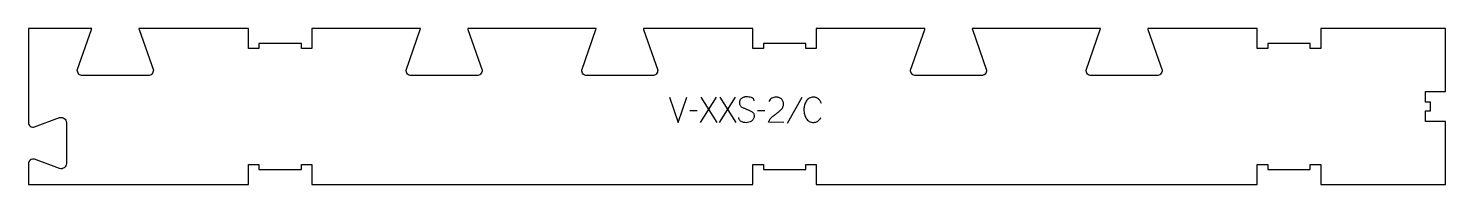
# Model space of a CAD drawing. Extents: x 0 to 1686, y 0 to 186.
import ezdxf

# ---------------------------------------------------------------- set-up
doc = ezdxf.new("R2010")
doc.units = 0
doc.layers.add('1_ANYTOOL_1MMDEEP_LABELS_S', color=2, linetype='CONTINUOUS')
doc.layers.add('4_ANYTOOL_CUTTHROUGH_OUTSI', color=5, linetype='CONTINUOUS')

msp = doc.modelspace()

# ---------------------------------------------------------------- linework, layer by layer
at = {"layer": '1_ANYTOOL_1MMDEEP_LABELS_S'}
for p, q in [((818.118987, 103.871787), (799.218987, 73.871787)), ((819.361844, 73.871787), (800.418987, 103.871787)), ((840.833273, 103.871787), (821.933273, 73.871787)), ((842.07613, 73.871787), (823.133273, 103.871787)), ((920.07613, 103.400358), (902.890416, 72.62893)), ((795.790416, 87.757501), (787.004701, 87.671787)), ((876.27613, 87.757501), (867.490416, 87.671787))]:
    msp.add_line(p, q, dxfattribs=at)
msp.add_lwpolyline([(762.661844, 103.871787), (773.033273, 73.871787), (783.57613, 103.871787)], dxfattribs=at)
for points in [[(863.461844, 99.286073, 0.071867), (863.268731, 100.622679, 0.100684), (862.642201, 101.80393, 0.047558), (862.167648, 102.28038, 0.038563), (861.617648, 102.669108, 0.037928), (860.92046, 103.016576, 0.026634), (860.183273, 103.271787, 0.028461), (857.159939, 103.95777, 0.041577), (854.07613, 104.214644, 0.036938), (852.57377, 104.103504, 0.041531), (851.108273, 103.759287, 0.041583), (849.730896, 103.182078, 0.038125), (848.461844, 102.393215, 0.057611), (847.391692, 101.401311, 0.065808), (846.597558, 100.180715, 0.06469), (846.120062, 98.721161, 0.046778), (845.97613, 97.186073, 0.052235), (846.138486, 95.63623, 0.075448), (846.683273, 94.186073, 0.076671), (847.599365, 93.01302, 0.061023), (848.804701, 92.12893, 0.021951), (851.833555, 90.601584, 0.018213), (854.97613, 89.321787, -0.02405), (858.077614, 88.016325, -0.02981), (861.018987, 86.386073, -0.068439), (862.160289, 85.420142, -0.079282), (862.968987, 84.168215, -0.076308), (863.393987, 82.589533, -0.047772), (863.418987, 80.943215, -0.046243), (863.125752, 79.262256, -0.06359), (862.47613, 77.69143, -0.064671), (861.503306, 76.407241, -0.057073), (860.247558, 75.393215, -0.067522), (857.27925, 74.030305, -0.070793), (854.054701, 73.52893, -0.064027), (850.915686, 73.891445, -0.070447), (847.990416, 75.071787, -0.054374), (846.831998, 75.92142, -0.074742), (845.933273, 77.032501, -0.075199), (845.410266, 78.33888, -0.057737), (845.247558, 79.743215)], [(898.861844, 73.914644), (880.561844, 73.957501, -0.034491), (881.224622, 75.704833, -0.037732), (882.131487, 77.337858, -0.037744), (883.270781, 78.812494, -0.03482), (884.611844, 80.107501, -0.00859), (887.571069, 82.506084, -0.008791), (890.611844, 84.800358, 0.020588), (893.431133, 87.033801, 0.025206), (896.033273, 89.514644, 0.046908), (897.053868, 90.815886, 0.051091), (897.80113, 92.289644, 0.050722), (898.249863, 93.937819, 0.041139), (898.390416, 95.643215, 0.039396), (898.247771, 97.450801, 0.058519), (897.758273, 99.189644, 0.060358), (896.967715, 100.59676, 0.061397), (895.861844, 101.771787, 0.048006), (894.505887, 102.693746, 0.045901), (893.00113, 103.346787, 0.045216), (891.261069, 103.749346, 0.034258), (889.47613, 103.871787, 0.055622), (886.841559, 103.5778, 0.079896), (884.397558, 102.596787, 0.080617), (882.428171, 100.931087, 0.060287), (880.990416, 98.771787)], [(943.690416, 96.371787, 0.059291), (942.154255, 99.301204, 0.066881), (939.940416, 101.750358, 0.04529), (938.62343, 102.674236, 0.046757), (937.160058, 103.34143, 0.04633), (935.520146, 103.745761, 0.037303), (933.833273, 103.871787, 0.054828), (931.327632, 103.596202, 0.073548), (928.985058, 102.698573, 0.073729), (927.015736, 101.17034, 0.056205), (925.497558, 99.17893, 0.033355), (924.276389, 96.789054, 0.034965), (923.392201, 94.255715, 0.034911), (922.862174, 91.587708, 0.031589), (922.690416, 88.871787, 0.032085), (922.864919, 86.155158, 0.035383), (923.402916, 83.487858, 0.035431), (924.301404, 80.952701, 0.033598), (925.540416, 78.564644, 0.058628), (927.102617, 76.563759, 0.073381), (929.124344, 75.045001, 0.072539), (931.570317, 74.143947, 0.05208), (934.17613, 73.871787, 0.033243), (935.617505, 73.967723, 0.042283), (937.02613, 74.27893, 0.042766), (938.268827, 74.786019, 0.044269), (939.404701, 75.500358, 0.055485), (941.416496, 77.415259, 0.045948), (943.004701, 79.700358)]]:
    msp.add_lwpolyline(points, format="xyb", dxfattribs=at)
at = {"layer": '4_ANYTOOL_CUTTHROUGH_OUTSI'}
msp.add_lwpolyline([(1331.741142, 185.500002, 0.061784), (1331.976136, 184.105132), (1348.871669, 135.83259, -0.084368), (1348.885705, 135.750002, -0.414214), (1342.635705, 129.500002), (1264.635705, 129.500002, -0.414214), (1258.385705, 135.750002, -0.084368), (1258.39974, 135.83259), (1275.298853, 184.116197, 0.0608), (1275.530184, 185.500002), (1122.835142, 185.500002, 0.061784), (1123.070136, 184.105132), (1139.965669, 135.83259, -0.084368), (1139.979705, 135.750002, -0.414214), (1133.729705, 129.500002), (1055.729705, 129.500002, -0.414214), (1049.479705, 135.750002, -0.084368), (1049.49374, 135.83259), (1066.392853, 184.116197, 0.0608), (1066.624184, 185.500002), (1049.445862, 185.500002), (937.423029, 185.500002), (937.423029, 161.750002, -0.414214), (937.173029, 161.500002), (925.173029, 161.500002, -0.414214), (924.923029, 161.750002), (924.923029, 167.500002), (874.423029, 167.500002), (874.423029, 161.750002, -0.414214), (874.173029, 161.500002), (862.173029, 161.500002, -0.414214), (861.923029, 161.750002), (861.923029, 185.500002), (749.488191, 185.500002), (731.65379, 185.500002, 0.061784), (731.888784, 184.105132), (748.784317, 135.83259, -0.084368), (748.798352, 135.750002, -0.414214), (742.548352, 129.500002), (664.548352, 129.500002, -0.414214), (658.298352, 135.750002, -0.084368), (658.312388, 135.83259), (675.2115, 184.116197, 0.0608), (675.442831, 185.500002), (522.74779, 185.500002, 0.061784), (522.982784, 184.105132), (539.878317, 135.83259, -0.084368), (539.892352, 135.750002, -0.414214), (533.642352, 129.500002), (455.642352, 129.500002, -0.414214), (449.392352, 135.750002, -0.084368), (449.406388, 135.83259), (466.3055, 184.116197, 0.0608), (466.536831, 185.500002), (449.35851, 185.500002), (337.335676, 185.500002), (337.335676, 161.750002, -0.414214), (337.085676, 161.500002), (325.085676, 161.500002, -0.414214), (324.835676, 161.750002), (324.835676, 167.500002), (274.335676, 167.500002), (274.335676, 161.750002, -0.414214), (274.085676, 161.500002), (262.085676, 161.500002, -0.414214), (261.835676, 161.750002), (261.835676, 185.500002), (149.400838, 185.500002), (131.566437, 185.500002, 0.061784), (131.801431, 184.105132), (148.696964, 135.83259, -0.084368), (148.710999, 135.750002, -0.414214), (142.460999, 129.500002), (64.460999, 129.500002, -0.414214), (58.210999, 135.750002, -0.084368), (58.225035, 135.83259), (75.124148, 184.116197, 0.0608), (75.355478, 185.500002), (0, 185.500002), (0.000227, 74.064519, 0.237079), (2.317877, 69.451334, 0.237104), (7.402393, 68.557246), (37.16328, 79.552295, -0.015611), (37.178081, 79.557244, -0.237077), (42.704675, 78.58516, -0.237079), (45.223859, 73.570831), (45.224315, 25.064746, -0.237079), (42.705131, 20.050414, -0.237079), (37.17839, 19.078331, -0.015604), (37.163595, 19.083277), (7.38761, 30.082808, 0.236338), (2.317877, 29.183788, 0.237079), (0.000227, 24.570604), (0.000458, 0), (261.835676, 0), (261.835676, 23.75, -0.414214), (262.085676, 24), (274.085676, 24, -0.414214), (274.335676, 23.75), (274.335676, 18), (324.835676, 18), (324.835676, 23.75, -0.414214), (325.085676, 24), (337.085676, 24, -0.414214), (337.335676, 23.75), (337.335676, 0), (861.923029, 0), (861.923029, 23.75, -0.414214), (862.173029, 24), (874.173029, 24, -0.414214), (874.423029, 23.75), (874.423029, 18), (924.923029, 18), (924.923029, 23.75, -0.414214), (925.173029, 24), (937.173029, 24, -0.414214), (937.423029, 23.75), (937.423029, 0), (1462.010381, 0.000003), (1462.010381, 23.75, -0.414214), (1462.260381, 24), (1474.260381, 24, -0.414214), (1474.510381, 23.75), (1474.510381, 18), (1525.010381, 18), (1525.010381, 23.75, -0.414214), (1525.260381, 24), (1537.260381, 24, -0.414214), (1537.510381, 23.75), (1537.510381, 0.000004), (1686.157105, 0.000001), (1686.157105, 74.999993), (1662.407105, 74.999993, -0.414214), (1662.157105, 75.249993), (1662.157105, 87.249993, -0.414214), (1662.407105, 87.499993), (1668.157105, 87.499993), (1668.157105, 97.999993), (1662.407105, 97.999993, -0.414214), (1662.157105, 98.249993), (1662.157105, 110.249993, -0.414214), (1662.407105, 110.499993), (1686.157105, 110.499993), (1686.157105, 185.499986), (1537.510381, 185.499998), (1537.510381, 161.750002, -0.414214), (1537.260381, 161.500002), (1525.260381, 161.500002, -0.414214), (1525.010381, 161.750002), (1525.010381, 167.500002), (1474.510381, 167.500002), (1474.510381, 161.750002, -0.414214), (1474.260381, 161.500002), (1462.260381, 161.500002, -0.414214), (1462.010381, 161.750002), (1462.010381, 185.5), (1349.28417, 185.500002)], format="xyb", close=True, dxfattribs=at)

doc.saveas('drawing.dxf')
